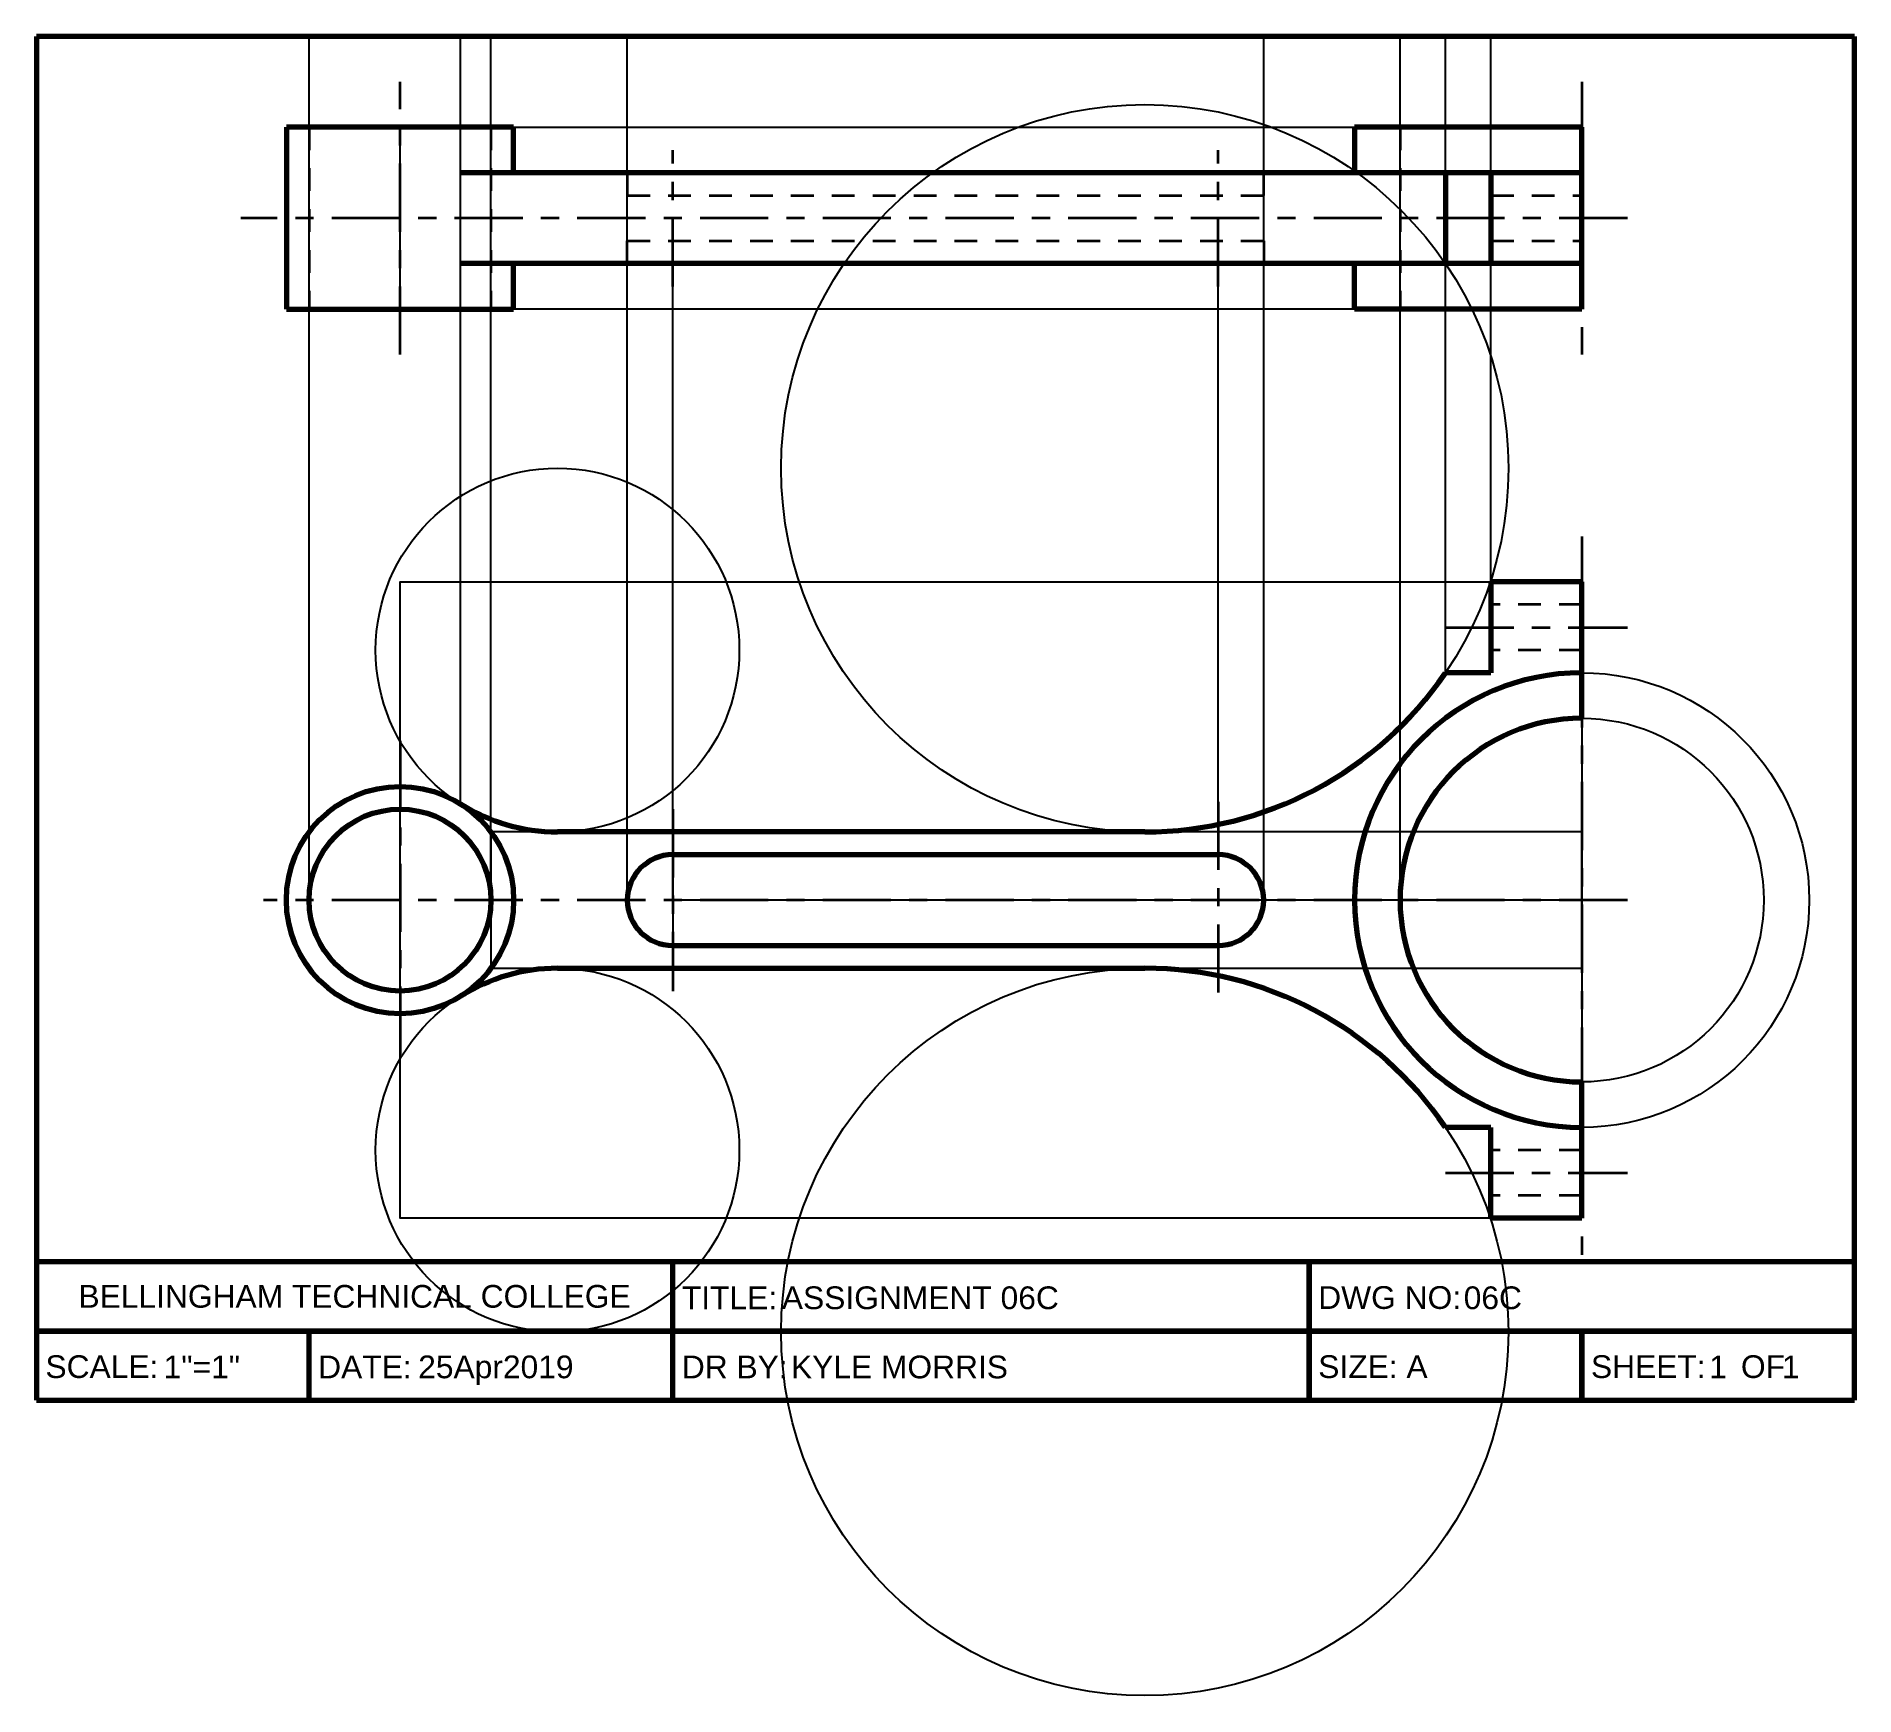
# Model space of a CAD drawing. Header units: inches. Extents: x 0.5 to 10.5, y -1.1 to 8.
import ezdxf
from ezdxf.enums import TextEntityAlignment as Align

# ---------------------------------------------------------------- set-up
doc = ezdxf.new("R2010")
doc.units = ezdxf.units.IN
doc.header["$MEASUREMENT"] = 0
doc.linetypes.add('CENTER2', pattern=[1.125, 0.75, -0.125, 0.125, -0.125])
doc.linetypes.add('HIDDEN', pattern=[0.375, 0.25, -0.125])
for name, color, linetype, lineweight in [('Center', 4, 'CENTER2', 35), ('Hidden', 1, 'HIDDEN', 35), ('Object', 7, 'Continuous', 70), ('TitleBox', 7, 'Continuous', 70)]:
    doc.layers.add(name, color=color, linetype=linetype, lineweight=lineweight)
doc.layers.add('Construction', color=253, linetype='Continuous', plot=False)
doc.layers.add('TitleText', color=7, linetype='Continuous')
doc.styles.get("Standard").update_dxf_attribs({"font": 'arial.ttf'})

# ---------------------------------------------------------------- blocks, each defined once
blk = doc.blocks.new('TitleAAlt')
at = {"layer": 'TitleBox'}
for p, q in [((10.5, 8), (0.5, 8)), ((0.5, 8), (0.5, 0.5)), ((10.5, 0.5), (10.5, 8)), ((10.5, 1.26), (0.5, 1.26)), ((4, 0.5), (4, 1.26)), ((7.5, 0.88), (7.5, 1.26)), ((7.5, 1.26), (7.5, 0.5)), ((10.5, 0.88), (0.5, 0.88)), ((0.5, 0.88), (10.5, 0.88)), ((2, 0.5), (2, 0.88)), ((7.5, 0.5), (7.5, 0.88)), ((9, 0.5), (9, 0.88)), ((9, 0.88), (9, 0.5)), ((0.5, 0.5), (10.5, 0.5)), ((0.5, 0.5), (10.5, 0.5))]:
    blk.add_line(p, q, dxfattribs=at)
at = {"layer": 'TitleText', "char_height": 0.125}
for s, width, insert, attachment_point in [('BELLINGHAM TECHNICAL COLLEGE', 3.5, (2.25, 1.07), 5), ('TITLE:', 3.5, (4.05, 1), 7), ('DWG NO:', 3, (7.55, 1), 7), ('SCALE:', 1.5, (0.55, 0.62), 7), ('DATE:', 2, (2.05, 0.62), 7), ('DR BY:', 3.5, (4.05, 0.62), 7), ('SIZE: A', 1.5, (7.55, 0.62), 7), ('SHEET:    OF', 1.5, (9.05, 0.62), 7)]:
    blk.add_mtext_dynamic_manual_height_columns(s, width=width, gutter_width=1, heights=[0], dxfattribs=dict(at, insert=insert, attachment_point=attachment_point))
at = {"layer": 'TitleText'}
for tag, p in [('TITLE', (4.6, 0.963)), ('DWGNO', (8.35, 0.963)), ('SCALE', (1.2, 0.583)), ('SHT', (9.7, 0.583)), ('SHTS', (10.1, 0.583))]:
    blk.add_attdef(tag, text='', height=0.125, dxfattribs=at).set_placement(p, align=Align.BOTTOM_LEFT)
at = {"layer": 'TitleText', "flags": 8}
blk.add_attdef('DATE', text='', height=0.125, dxfattribs=at).set_placement((2.6, 0.583), align=Align.BOTTOM_LEFT)
blk.add_attdef('NAME', (4.65, 0.62), '', height=0.125, dxfattribs=at)

msp = doc.modelspace()

# ---------------------------------------------------------------- linework, layer by layer
at = {"layer": 'Center', "ltscale": 0.5}
for p, q in [((2.5, 6.25), (2.5, 7.75)), ((9, 7.75), (9, 6.25)), ((4, 6.625), (4, 7.375)), ((7, 6.625), (7, 7.375)), ((9.25, 7), (1.625, 7)), ((9, 5.25), (9, 1.25)), ((8.25, 4.75), (9.25, 4.75)), ((2.5, 4.125), (2.5, 2.375)), ((4, 3.75), (4, 2.75)), ((7, 3.791), (7, 2.709)), ((9.25, 3.25), (1.75, 3.25)), ((8.25, 1.75), (9.25, 1.75))]:
    msp.add_line(p, q, dxfattribs=at)
at = {"layer": 'Construction'}
for p, q in [((2, 3.25), (2, 8)), ((2.833, 3.779), (2.833, 8)), ((3, 3.25), (3, 8)), ((3.75, 3.25), (3.75, 8)), ((7.25, 3.25), (7.25, 8)), ((8, 3.25), (8, 8)), ((8.25, 4.5), (8.25, 8)), ((8.5, 5), (8.5, 8)), ((2.5, 7.5), (1.875, 7.5)), ((1.875, 7.5), (1.875, 6.5)), ((2.5, 7.5), (3.125, 7.5)), ((3.125, 7.5), (3.125, 7.25)), ((7.75, 7.25), (9, 7.25)), ((8.5, 7), (8.5, 7.125)), ((8.5, 7.125), (8.5, 6.875)), ((3.125, 6.5), (3.125, 6.75)), ((4, 3.75), (4, 6.75)), ((7, 3.791), (7, 6.75)), ((7.75, 6.75), (9, 6.75)), ((1.875, 6.5), (3.125, 6.5)), ((9, 4.75), (9, 4.875)), ((9, 4.875), (9, 4.625)), ((9, 3.625), (3, 3.625)), ((3, 3.625), (3, 2.875)), ((9, 3.25), (9, 3.625)), ((4, 3.25), (4, 3.5)), ((4, 3.5), (4, 3)), ((7, 3.25), (4, 3.25)), ((9, 3.25), (7, 3.25)), ((9, 2.875), (9, 3.25)), ((3, 2.875), (9, 2.875)), ((9, 1.75), (9, 1.875)), ((9, 1.875), (9, 1.625))]:
    msp.add_line(p, q, dxfattribs=at)
for points in [[(9, 6.5), (2.5, 6.5), (2.5, 7.5), (9, 7.5)], [(9, 1.5), (2.5, 1.5), (2.5, 5), (9, 5)]]:
    msp.add_lwpolyline(points, close=True, dxfattribs=at)
for centre, radius in [((6.596, 5.625), 2), ((3.366, 4.625), 1), ((9, 3.25), 1.25), ((9, 3.25), 1), ((3.366, 1.875), 1), ((6.596, 0.875), 2)]:
    msp.add_circle(centre, radius, dxfattribs=at)
at = {"layer": 'Hidden', "ltscale": 0.5}
for p, q in [((2, 7.5), (2, 6.5)), ((3, 7.5), (3, 6.5)), ((8, 7.5), (8, 6.5)), ((3.75, 7.25), (3.75, 7.125)), ((7.25, 7.125), (7.25, 7.25)), ((3.75, 7.125), (7.25, 7.125)), ((8.5, 7.125), (9, 7.125)), ((3.75, 6.75), (3.75, 6.875)), ((3.75, 6.875), (7.25, 6.875)), ((7.25, 6.875), (7.25, 6.75)), ((8.5, 6.875), (9, 6.875)), ((9, 4.875), (8.5, 4.875)), ((9, 4.625), (8.5, 4.625)), ((9, 1.875), (8.5, 1.875)), ((9, 1.625), (8.5, 1.625))]:
    msp.add_line(p, q, dxfattribs=at)
at = {"layer": 'Object'}
for p, q in [((3.125, 7.5), (1.875, 7.5)), ((1.875, 7.5), (1.875, 6.5)), ((3.125, 7.25), (3.125, 7.5)), ((9, 7.5), (7.75, 7.5)), ((7.75, 7.5), (7.75, 7.25)), ((9, 6.5), (9, 7.5)), ((9, 7.25), (2.833, 7.25)), ((8.25, 7.25), (8.25, 6.75)), ((8.5, 7.25), (8.5, 6.75)), ((9, 6.75), (2.833, 6.75)), ((3.125, 6.5), (3.125, 6.75)), ((7.75, 6.5), (7.75, 6.75)), ((1.875, 6.5), (3.125, 6.5)), ((9, 6.5), (7.75, 6.5)), ((9, 5), (8.5, 5)), ((8.5, 5), (8.5, 4.5)), ((9, 4.25), (9, 5)), ((8.5, 4.5), (8.25, 4.5)), ((6.596, 3.625), (3.366, 3.625)), ((4, 3.5), (7, 3.5)), ((4, 3), (7, 3)), ((3.366, 2.875), (6.596, 2.875)), ((9, 1.5), (9, 2.25)), ((8.5, 2), (8.25, 2)), ((8.5, 1.5), (8.5, 2)), ((9, 1.5), (8.5, 1.5))]:
    msp.add_line(p, q, dxfattribs=at)
for radius in [0.625, 0.5]:
    msp.add_circle((2.5, 3.25), radius, dxfattribs=at)
for centre, radius, start, end in [((6.596, 5.625), 2, 270, 325.7711), ((9, 3.25), 1.25, 90, 270), ((9, 3.25), 1, 90, 270), ((3.366, 4.625), 1, 237.7958, 270), ((4, 3.25), 0.25, 90, 270), ((7, 3.25), 0.25, 270, 90), ((3.366, 1.875), 1, 90, 122.2042), ((6.596, 0.875), 2, 34.2289, 90)]:
    msp.add_arc(centre, radius, start, end, dxfattribs=at)

# ---------------------------------------------------------------- block references
ref = msp.add_blockref('TitleAAlt', (0, 0), dxfattribs=at)
ref.add_attrib('SHTS', '1', dxfattribs={"layer": 'TitleText', "height": 0.125}).set_placement((10.1, 0.583), align=Align.BOTTOM_LEFT)
ref.add_attrib('SHT', '1', dxfattribs={"layer": 'TitleText', "height": 0.125}).set_placement((9.7, 0.583), align=Align.BOTTOM_LEFT)
ref.add_attrib('SCALE', '1"=1"', dxfattribs={"layer": 'TitleText', "height": 0.125}).set_placement((1.2, 0.583), align=Align.BOTTOM_LEFT)
ref.add_attrib('DWGNO', '06C', dxfattribs={"layer": 'TitleText', "height": 0.125}).set_placement((8.35, 0.963), align=Align.BOTTOM_LEFT)
ref.add_attrib('DATE', '25Apr2019', dxfattribs={"layer": 'TitleText', "height": 0.125}).set_placement((2.6, 0.583), align=Align.BOTTOM_LEFT)
ref.add_attrib('NAME', 'KYLE MORRIS', (4.65, 0.62), dxfattribs={"layer": 'TitleText', "height": 0.125})
ref.add_attrib('TITLE', 'ASSIGNMENT 06C', dxfattribs={"layer": 'TitleText', "height": 0.125}).set_placement((4.6, 0.963), align=Align.BOTTOM_LEFT)

doc.saveas('drawing.dxf')
